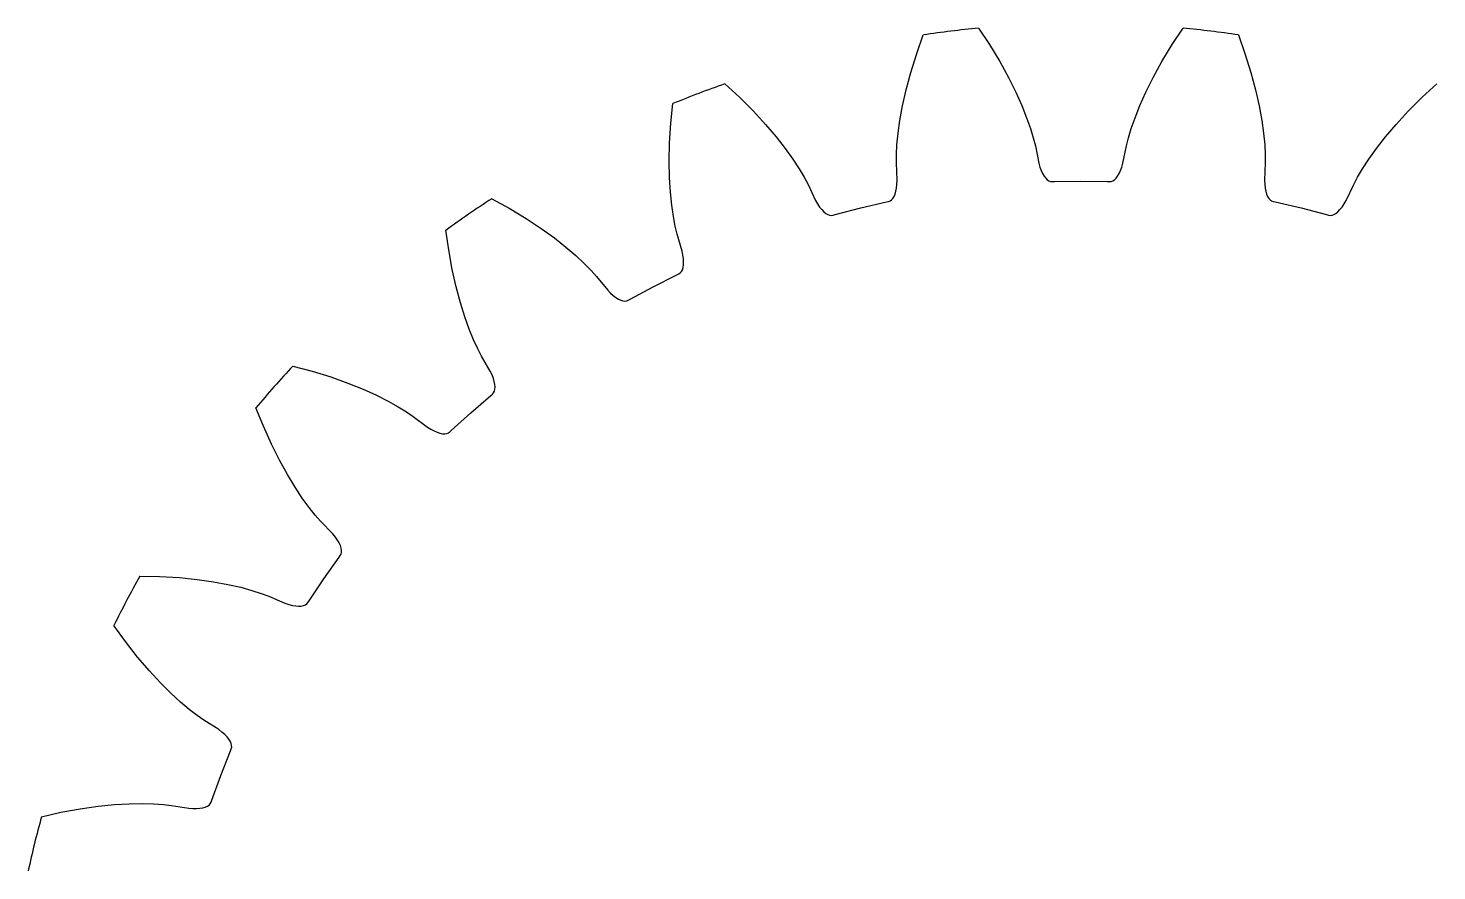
# Model space of a CAD drawing. Extents: x -14.2 to 34.3, y -14.1 to 14.1.
# Drawn here: x -13.83 to 4.68, y 3.03 to 14.1 of the extents above; entities that cross this region are included whole.
import ezdxf

# ---------------------------------------------------------------- set-up
doc = ezdxf.new("R2010")
doc.units = 0

msp = doc.modelspace()

# ---------------------------------------------------------------- linework, layer by layer
at = {"layer": 'layer1'}
for p, q in [((-1.343, 14.097), (-1.199, 13.881)), ((1.199, 13.881), (1.343, 14.097)), ((-2.157, 13.764), (-2.07, 14.009)), ((2.07, 14.009), (2.157, 13.764)), ((-2.235, 13.517), (-2.157, 13.764)), ((-1.199, 13.881), (-1.065, 13.659)), ((1.065, 13.659), (1.199, 13.881)), ((2.157, 13.764), (2.235, 13.517)), ((-2.297, 13.288), (-2.235, 13.517)), ((-1.065, 13.659), (-0.95, 13.451)), ((0.95, 13.451), (1.065, 13.659)), ((2.235, 13.517), (2.297, 13.288)), ((-4.678, 13.366), (-4.486, 13.19)), ((-0.95, 13.451), (-0.854, 13.258)), ((0.854, 13.258), (0.95, 13.451)), ((4.486, 13.19), (4.678, 13.366)), ((-4.486, 13.19), (-4.302, 13.007)), ((-2.344, 13.078), (-2.297, 13.288)), ((-0.854, 13.258), (-0.775, 13.082)), ((0.775, 13.082), (0.854, 13.258)), ((2.297, 13.288), (2.344, 13.078)), ((4.302, 13.007), (4.486, 13.19)), ((-5.389, 12.848), (-5.362, 13.107)), ((-4.302, 13.007), (-4.142, 12.833)), ((-2.378, 12.887), (-2.344, 13.078)), ((-0.775, 13.082), (-0.712, 12.922)), ((0.712, 12.922), (0.775, 13.082)), ((2.344, 13.078), (2.378, 12.887)), ((4.142, 12.833), (4.302, 13.007)), ((-5.405, 12.589), (-5.389, 12.848)), ((-4.142, 12.833), (-4.002, 12.669)), ((-2.401, 12.717), (-2.378, 12.887)), ((-0.712, 12.922), (-0.662, 12.78)), ((-0.662, 12.78), (-0.625, 12.657)), ((0.625, 12.657), (0.662, 12.78)), ((0.662, 12.78), (0.712, 12.922)), ((2.378, 12.887), (2.401, 12.717)), ((4.002, 12.669), (4.142, 12.833)), ((-5.41, 12.352), (-5.405, 12.589)), ((-4.002, 12.669), (-3.884, 12.516)), ((-2.416, 12.567), (-2.401, 12.717)), ((-0.625, 12.657), (-0.598, 12.553)), ((0.598, 12.553), (0.625, 12.657)), ((2.401, 12.717), (2.416, 12.567)), ((3.884, 12.516), (4.002, 12.669)), ((-3.884, 12.516), (-3.784, 12.376)), ((-2.424, 12.331), (-2.422, 12.439)), ((-2.422, 12.439), (-2.416, 12.567)), ((-0.598, 12.553), (-0.552, 12.326)), ((0.552, 12.326), (0.598, 12.553)), ((2.416, 12.567), (2.422, 12.439)), ((2.422, 12.439), (2.424, 12.331)), ((3.784, 12.376), (3.884, 12.516)), ((-5.405, 12.137), (-5.41, 12.352)), ((-3.784, 12.376), (-3.701, 12.25)), ((-3.701, 12.25), (-3.636, 12.14)), ((-2.414, 12.1), (-2.424, 12.331)), ((-0.552, 12.326), (-0.537, 12.274)), ((-0.537, 12.274), (-0.521, 12.229)), ((-0.521, 12.229), (-0.502, 12.189)), ((0.502, 12.189), (0.521, 12.229)), ((0.521, 12.229), (0.537, 12.274)), ((0.537, 12.274), (0.552, 12.326)), ((2.424, 12.331), (2.414, 12.1)), ((3.636, 12.14), (3.701, 12.25)), ((3.701, 12.25), (3.784, 12.376)), ((-5.393, 11.944), (-5.405, 12.137)), ((-3.636, 12.14), (-3.585, 12.045)), ((-3.585, 12.045), (-3.486, 11.836)), ((-2.421, 11.998), (-2.416, 12.046)), ((-2.416, 12.046), (-2.414, 12.1)), ((-0.502, 12.189), (-0.483, 12.156)), ((-0.483, 12.156), (-0.462, 12.129)), ((-0.462, 12.129), (-0.441, 12.108)), ((-0.441, 12.108), (-0.419, 12.093)), ((-0.419, 12.093), (-0.397, 12.085)), ((-0.397, 12.085), (-0.375, 12.082)), ((-0.375, 12.082), (-0.347, 12.083)), ((-0.347, 12.083), (0, 12.088)), ((0, 12.088), (0.347, 12.083)), ((0.347, 12.083), (0.375, 12.082)), ((0.375, 12.082), (0.397, 12.085)), ((0.397, 12.085), (0.419, 12.093)), ((0.419, 12.093), (0.441, 12.108)), ((0.441, 12.108), (0.462, 12.129)), ((0.462, 12.129), (0.483, 12.156)), ((0.483, 12.156), (0.502, 12.189)), ((2.414, 12.1), (2.416, 12.046)), ((2.416, 12.046), (2.421, 11.998)), ((3.486, 11.836), (3.585, 12.045)), ((3.585, 12.045), (3.636, 12.14)), ((-7.741, 11.858), (-7.513, 11.733)), ((-5.375, 11.773), (-5.393, 11.944)), ((-2.487, 11.842), (-2.469, 11.862)), ((-2.469, 11.862), (-2.454, 11.887)), ((-2.454, 11.887), (-2.44, 11.918)), ((-2.44, 11.918), (-2.429, 11.955)), ((-2.429, 11.955), (-2.421, 11.998)), ((2.421, 11.998), (2.429, 11.955)), ((2.429, 11.955), (2.44, 11.918)), ((2.44, 11.918), (2.454, 11.887)), ((2.454, 11.887), (2.469, 11.862)), ((2.469, 11.862), (2.487, 11.842)), ((-7.513, 11.733), (-7.29, 11.6)), ((-5.353, 11.624), (-5.375, 11.773)), ((-3.486, 11.836), (-3.459, 11.789)), ((-3.459, 11.789), (-3.432, 11.749)), ((-3.432, 11.749), (-3.405, 11.715)), ((-3.405, 11.715), (-3.378, 11.687)), ((-3.378, 11.687), (-3.352, 11.666)), ((-3.352, 11.666), (-3.326, 11.65)), ((-3.229, 11.649), (-2.893, 11.737)), ((-2.893, 11.737), (-2.555, 11.815)), ((-2.555, 11.815), (-2.528, 11.821)), ((-2.528, 11.821), (-2.507, 11.828)), ((-2.507, 11.828), (-2.487, 11.842)), ((2.487, 11.842), (2.507, 11.828)), ((2.507, 11.828), (2.528, 11.821)), ((2.528, 11.821), (2.555, 11.815)), ((2.555, 11.815), (2.893, 11.737)), ((2.893, 11.737), (3.229, 11.649)), ((3.326, 11.65), (3.352, 11.666)), ((3.352, 11.666), (3.378, 11.687)), ((3.378, 11.687), (3.405, 11.715)), ((3.405, 11.715), (3.432, 11.749)), ((3.432, 11.749), (3.459, 11.789)), ((3.459, 11.789), (3.486, 11.836)), ((-7.29, 11.6), (-7.093, 11.469)), ((-5.329, 11.497), (-5.353, 11.624)), ((-5.304, 11.393), (-5.329, 11.497)), ((-3.326, 11.65), (-3.301, 11.641)), ((-3.301, 11.641), (-3.277, 11.638)), ((-3.277, 11.638), (-3.255, 11.641)), ((-3.255, 11.641), (-3.229, 11.649)), ((3.229, 11.649), (3.255, 11.641)), ((3.255, 11.641), (3.277, 11.638)), ((3.277, 11.638), (3.301, 11.641)), ((3.301, 11.641), (3.326, 11.65)), ((-8.307, 11.185), (-8.343, 11.443)), ((-7.093, 11.469), (-6.918, 11.343)), ((-6.918, 11.343), (-6.766, 11.223)), ((-5.239, 11.171), (-5.304, 11.393)), ((-8.261, 10.93), (-8.307, 11.185)), ((-6.766, 11.223), (-6.635, 11.111)), ((-6.635, 11.111), (-6.525, 11.008)), ((-5.228, 11.118), (-5.239, 11.171)), ((-5.222, 11.07), (-5.228, 11.118)), ((-8.209, 10.699), (-8.261, 10.93)), ((-6.525, 11.008), (-6.435, 10.917)), ((-5.249, 10.903), (-5.236, 10.926)), ((-5.236, 10.926), (-5.227, 10.954)), ((-5.227, 10.954), (-5.222, 10.988)), ((-5.22, 11.027), (-5.222, 11.07)), ((-5.222, 10.988), (-5.22, 11.027)), ((-6.435, 10.917), (-6.363, 10.837)), ((-6.363, 10.837), (-6.217, 10.658)), ((-5.618, 10.703), (-5.308, 10.86)), ((-5.308, 10.86), (-5.283, 10.872)), ((-5.283, 10.872), (-5.264, 10.885)), ((-5.264, 10.885), (-5.249, 10.903)), ((-8.153, 10.49), (-8.209, 10.699)), ((-6.217, 10.658), (-6.18, 10.619)), ((-6.18, 10.619), (-6.144, 10.586)), ((-6.144, 10.586), (-6.11, 10.56)), ((-6.11, 10.56), (-6.077, 10.539)), ((-5.922, 10.538), (-5.618, 10.703)), ((-8.095, 10.306), (-8.153, 10.49)), ((-6.077, 10.539), (-6.046, 10.525)), ((-6.046, 10.525), (-6.017, 10.516)), ((-6.017, 10.516), (-5.991, 10.513)), ((-5.991, 10.513), (-5.967, 10.516)), ((-5.967, 10.516), (-5.947, 10.524)), ((-5.947, 10.524), (-5.922, 10.538)), ((-8.036, 10.144), (-8.095, 10.306)), ((-7.979, 10.005), (-8.036, 10.144)), ((-7.925, 9.888), (-7.979, 10.005)), ((-7.877, 9.792), (-7.925, 9.888)), ((-10.353, 9.661), (-10.102, 9.595)), ((-7.76, 9.592), (-7.877, 9.792)), ((-10.102, 9.595), (-9.854, 9.518)), ((-9.854, 9.518), (-9.631, 9.438)), ((-7.737, 9.544), (-7.76, 9.592)), ((-7.72, 9.499), (-7.737, 9.544)), ((-7.707, 9.457), (-7.72, 9.499)), ((-7.699, 9.419), (-7.707, 9.457)), ((-9.631, 9.438), (-9.431, 9.358)), ((-9.431, 9.358), (-9.255, 9.278)), ((-9.255, 9.278), (-9.102, 9.2)), ((-8.016, 9.048), (-7.753, 9.274)), ((-7.753, 9.274), (-7.732, 9.292)), ((-7.732, 9.292), (-7.716, 9.309)), ((-7.716, 9.309), (-7.705, 9.33)), ((-7.705, 9.33), (-7.699, 9.355)), ((-7.697, 9.385), (-7.699, 9.419)), ((-7.699, 9.355), (-7.697, 9.385)), ((-10.742, 8.872), (-10.839, 9.113)), ((-9.102, 9.2), (-8.97, 9.127)), ((-8.97, 9.127), (-8.861, 9.06)), ((-8.861, 9.06), (-8.772, 8.999)), ((-8.772, 8.999), (-8.587, 8.86)), ((-8.272, 8.814), (-8.016, 9.048)), ((-10.636, 8.635), (-10.742, 8.872)), ((-8.587, 8.86), (-8.542, 8.831)), ((-8.542, 8.831), (-8.499, 8.808)), ((-8.499, 8.808), (-8.459, 8.791)), ((-8.459, 8.791), (-8.422, 8.779)), ((-8.422, 8.779), (-8.389, 8.772)), ((-8.389, 8.772), (-8.359, 8.77)), ((-8.359, 8.77), (-8.333, 8.774)), ((-8.333, 8.774), (-8.311, 8.782)), ((-8.311, 8.782), (-8.292, 8.795)), ((-8.292, 8.795), (-8.272, 8.814)), ((-10.531, 8.423), (-10.636, 8.635)), ((-10.426, 8.235), (-10.531, 8.423)), ((-10.326, 8.07), (-10.426, 8.235)), ((-10.23, 7.926), (-10.326, 8.07)), ((-10.142, 7.805), (-10.23, 7.926)), ((-10.062, 7.704), (-10.142, 7.805)), ((-9.991, 7.623), (-10.062, 7.704)), ((-9.831, 7.456), (-9.991, 7.623)), ((-9.796, 7.415), (-9.831, 7.456)), ((-9.768, 7.375), (-9.796, 7.415)), ((-9.746, 7.338), (-9.768, 7.375)), ((-9.73, 7.303), (-9.746, 7.338)), ((-9.719, 7.271), (-9.73, 7.303)), ((-9.714, 7.241), (-9.719, 7.271)), ((-9.714, 7.215), (-9.714, 7.241)), ((-9.948, 6.867), (-9.747, 7.149)), ((-9.747, 7.149), (-9.731, 7.172)), ((-9.731, 7.172), (-9.72, 7.191)), ((-9.72, 7.191), (-9.714, 7.215)), ((-12.365, 6.903), (-12.105, 6.898)), ((-12.105, 6.898), (-11.846, 6.883)), ((-11.846, 6.883), (-11.61, 6.859)), ((-11.61, 6.859), (-11.397, 6.829)), ((-10.141, 6.578), (-9.948, 6.867)), ((-11.397, 6.829), (-11.207, 6.793)), ((-11.207, 6.793), (-11.039, 6.755)), ((-11.039, 6.755), (-10.894, 6.715)), ((-10.894, 6.715), (-10.771, 6.676)), ((-10.771, 6.676), (-10.67, 6.639)), ((-10.67, 6.639), (-10.458, 6.548)), ((-10.458, 6.548), (-10.407, 6.53)), ((-10.407, 6.53), (-10.36, 6.518)), ((-10.36, 6.518), (-10.317, 6.511)), ((-10.317, 6.511), (-10.279, 6.508)), ((-10.279, 6.508), (-10.245, 6.509)), ((-10.245, 6.509), (-10.215, 6.515)), ((-10.215, 6.515), (-10.19, 6.525)), ((-10.19, 6.525), (-10.171, 6.538)), ((-10.171, 6.538), (-10.156, 6.555)), ((-10.156, 6.555), (-10.141, 6.578)), ((-12.553, 6.044), (-12.705, 6.255)), ((-12.394, 5.839), (-12.553, 6.044)), ((-12.24, 5.658), (-12.394, 5.839)), ((-12.094, 5.5), (-12.24, 5.658)), ((-11.957, 5.364), (-12.094, 5.5)), ((-11.83, 5.248), (-11.957, 5.364)), ((-11.715, 5.151), (-11.83, 5.248)), ((-11.613, 5.072), (-11.715, 5.151)), ((-11.525, 5.01), (-11.613, 5.072)), ((-11.329, 4.887), (-11.525, 5.01)), ((-11.286, 4.855), (-11.329, 4.887)), ((-11.25, 4.823), (-11.286, 4.855)), ((-11.219, 4.792), (-11.25, 4.823)), ((-11.195, 4.762), (-11.219, 4.792)), ((-11.177, 4.733), (-11.195, 4.762)), ((-11.165, 4.706), (-11.177, 4.733)), ((-11.175, 4.609), (-11.164, 4.635)), ((-11.159, 4.68), (-11.165, 4.706)), ((-11.164, 4.635), (-11.158, 4.656)), ((-11.158, 4.656), (-11.159, 4.68)), ((-11.302, 4.286), (-11.175, 4.609)), ((-11.421, 3.96), (-11.302, 4.286)), ((-12.914, 3.881), (-12.7, 3.903)), ((-12.7, 3.903), (-12.507, 3.914)), ((-12.507, 3.914), (-12.335, 3.917)), ((-12.335, 3.917), (-12.184, 3.913)), ((-12.184, 3.913), (-12.056, 3.904)), ((-12.056, 3.904), (-11.949, 3.892)), ((-11.949, 3.892), (-11.721, 3.855)), ((-11.477, 3.881), (-11.456, 3.896)), ((-11.456, 3.896), (-11.44, 3.914)), ((-11.44, 3.914), (-11.43, 3.934)), ((-11.43, 3.934), (-11.421, 3.96)), ((-13.657, 3.743), (-13.404, 3.801)), ((-13.404, 3.801), (-13.149, 3.848)), ((-13.149, 3.848), (-12.914, 3.881)), ((-11.721, 3.855), (-11.667, 3.85)), ((-11.667, 3.85), (-11.619, 3.85)), ((-11.619, 3.85), (-11.575, 3.853)), ((-11.575, 3.853), (-11.537, 3.859)), ((-11.537, 3.859), (-11.505, 3.869)), ((-11.505, 3.869), (-11.477, 3.881))]:
    msp.add_line(p, q, dxfattribs=at)
for start, end in [(95.4424, 98.4037), (81.5963, 84.5576), (109.2886, 112.2499), (123.1347, 126.096), (136.9809, 139.9422), (150.827, 153.7884), (164.6732, 167.6345)]:
    msp.add_arc((0, 0), 14.161, start, end, dxfattribs=at)
at = {"layer": 'layer3'}
for p, q in [((-1.343, 14.097), (-1.199, 13.881)), ((1.199, 13.881), (1.343, 14.097)), ((-2.157, 13.764), (-2.07, 14.009)), ((2.07, 14.009), (2.157, 13.764)), ((-2.235, 13.517), (-2.157, 13.764)), ((-1.199, 13.881), (-1.065, 13.659)), ((1.065, 13.659), (1.199, 13.881)), ((2.157, 13.764), (2.235, 13.517)), ((-2.297, 13.288), (-2.235, 13.517)), ((-1.065, 13.659), (-0.95, 13.451)), ((0.95, 13.451), (1.065, 13.659)), ((2.235, 13.517), (2.297, 13.288)), ((-4.678, 13.366), (-4.486, 13.19)), ((-0.95, 13.451), (-0.854, 13.258)), ((0.854, 13.258), (0.95, 13.451)), ((4.486, 13.19), (4.678, 13.366)), ((-4.486, 13.19), (-4.302, 13.007)), ((-2.344, 13.078), (-2.297, 13.288)), ((-0.854, 13.258), (-0.775, 13.082)), ((0.775, 13.082), (0.854, 13.258)), ((2.297, 13.288), (2.344, 13.078)), ((4.302, 13.007), (4.486, 13.19)), ((-5.389, 12.848), (-5.362, 13.107)), ((-4.302, 13.007), (-4.142, 12.833)), ((-2.378, 12.887), (-2.344, 13.078)), ((-0.775, 13.082), (-0.712, 12.922)), ((0.712, 12.922), (0.775, 13.082)), ((2.344, 13.078), (2.378, 12.887)), ((4.142, 12.833), (4.302, 13.007)), ((-5.405, 12.589), (-5.389, 12.848)), ((-4.142, 12.833), (-4.002, 12.669)), ((-2.401, 12.717), (-2.378, 12.887)), ((-0.712, 12.922), (-0.662, 12.78)), ((-0.662, 12.78), (-0.625, 12.657)), ((0.625, 12.657), (0.662, 12.78)), ((0.662, 12.78), (0.712, 12.922)), ((2.378, 12.887), (2.401, 12.717)), ((4.002, 12.669), (4.142, 12.833)), ((-5.41, 12.352), (-5.405, 12.589)), ((-4.002, 12.669), (-3.884, 12.516)), ((-2.416, 12.567), (-2.401, 12.717)), ((-0.625, 12.657), (-0.598, 12.553)), ((0.598, 12.553), (0.625, 12.657)), ((2.401, 12.717), (2.416, 12.567)), ((3.884, 12.516), (4.002, 12.669)), ((-3.884, 12.516), (-3.784, 12.376)), ((-2.424, 12.331), (-2.422, 12.439)), ((-2.422, 12.439), (-2.416, 12.567)), ((-0.598, 12.553), (-0.552, 12.326)), ((0.552, 12.326), (0.598, 12.553)), ((2.416, 12.567), (2.422, 12.439)), ((2.422, 12.439), (2.424, 12.331)), ((3.784, 12.376), (3.884, 12.516)), ((-5.405, 12.137), (-5.41, 12.352)), ((-3.784, 12.376), (-3.701, 12.25)), ((-3.701, 12.25), (-3.636, 12.14)), ((-2.414, 12.1), (-2.424, 12.331)), ((-0.552, 12.326), (-0.537, 12.274)), ((-0.537, 12.274), (-0.521, 12.229)), ((-0.521, 12.229), (-0.502, 12.189)), ((0.502, 12.189), (0.521, 12.229)), ((0.521, 12.229), (0.537, 12.274)), ((0.537, 12.274), (0.552, 12.326)), ((2.424, 12.331), (2.414, 12.1)), ((3.636, 12.14), (3.701, 12.25)), ((3.701, 12.25), (3.784, 12.376)), ((-5.393, 11.944), (-5.405, 12.137)), ((-3.636, 12.14), (-3.585, 12.045)), ((-3.585, 12.045), (-3.486, 11.836)), ((-2.421, 11.998), (-2.416, 12.046)), ((-2.416, 12.046), (-2.414, 12.1)), ((-0.502, 12.189), (-0.483, 12.156)), ((-0.483, 12.156), (-0.462, 12.129)), ((-0.462, 12.129), (-0.441, 12.108)), ((-0.441, 12.108), (-0.419, 12.093)), ((-0.419, 12.093), (-0.397, 12.085)), ((-0.397, 12.085), (-0.375, 12.082)), ((-0.375, 12.082), (-0.347, 12.083)), ((-0.347, 12.083), (0, 12.088)), ((0, 12.088), (0.347, 12.083)), ((0.347, 12.083), (0.375, 12.082)), ((0.375, 12.082), (0.397, 12.085)), ((0.397, 12.085), (0.419, 12.093)), ((0.419, 12.093), (0.441, 12.108)), ((0.441, 12.108), (0.462, 12.129)), ((0.462, 12.129), (0.483, 12.156)), ((0.483, 12.156), (0.502, 12.189)), ((2.414, 12.1), (2.416, 12.046)), ((2.416, 12.046), (2.421, 11.998)), ((3.486, 11.836), (3.585, 12.045)), ((3.585, 12.045), (3.636, 12.14)), ((-7.741, 11.858), (-7.513, 11.733)), ((-5.375, 11.773), (-5.393, 11.944)), ((-2.487, 11.842), (-2.469, 11.862)), ((-2.469, 11.862), (-2.454, 11.887)), ((-2.454, 11.887), (-2.44, 11.918)), ((-2.44, 11.918), (-2.429, 11.955)), ((-2.429, 11.955), (-2.421, 11.998)), ((2.421, 11.998), (2.429, 11.955)), ((2.429, 11.955), (2.44, 11.918)), ((2.44, 11.918), (2.454, 11.887)), ((2.454, 11.887), (2.469, 11.862)), ((2.469, 11.862), (2.487, 11.842)), ((-7.513, 11.733), (-7.29, 11.6)), ((-5.353, 11.624), (-5.375, 11.773)), ((-3.486, 11.836), (-3.459, 11.789)), ((-3.459, 11.789), (-3.432, 11.749)), ((-3.432, 11.749), (-3.405, 11.715)), ((-3.405, 11.715), (-3.378, 11.687)), ((-3.378, 11.687), (-3.352, 11.666)), ((-3.352, 11.666), (-3.326, 11.65)), ((-3.229, 11.649), (-2.893, 11.737)), ((-2.893, 11.737), (-2.555, 11.815)), ((-2.555, 11.815), (-2.528, 11.821)), ((-2.528, 11.821), (-2.507, 11.828)), ((-2.507, 11.828), (-2.487, 11.842)), ((2.487, 11.842), (2.507, 11.828)), ((2.507, 11.828), (2.528, 11.821)), ((2.528, 11.821), (2.555, 11.815)), ((2.555, 11.815), (2.893, 11.737)), ((2.893, 11.737), (3.229, 11.649)), ((3.326, 11.65), (3.352, 11.666)), ((3.352, 11.666), (3.378, 11.687)), ((3.378, 11.687), (3.405, 11.715)), ((3.405, 11.715), (3.432, 11.749)), ((3.432, 11.749), (3.459, 11.789)), ((3.459, 11.789), (3.486, 11.836)), ((-7.29, 11.6), (-7.093, 11.469)), ((-5.329, 11.497), (-5.353, 11.624)), ((-5.304, 11.393), (-5.329, 11.497)), ((-3.326, 11.65), (-3.301, 11.641)), ((-3.301, 11.641), (-3.277, 11.638)), ((-3.277, 11.638), (-3.255, 11.641)), ((-3.255, 11.641), (-3.229, 11.649)), ((3.229, 11.649), (3.255, 11.641)), ((3.255, 11.641), (3.277, 11.638)), ((3.277, 11.638), (3.301, 11.641)), ((3.301, 11.641), (3.326, 11.65)), ((-8.307, 11.185), (-8.343, 11.443)), ((-7.093, 11.469), (-6.918, 11.343)), ((-6.918, 11.343), (-6.766, 11.223)), ((-5.239, 11.171), (-5.304, 11.393)), ((-8.261, 10.93), (-8.307, 11.185)), ((-6.766, 11.223), (-6.635, 11.111)), ((-6.635, 11.111), (-6.525, 11.008)), ((-5.228, 11.118), (-5.239, 11.171)), ((-5.222, 11.07), (-5.228, 11.118)), ((-8.209, 10.699), (-8.261, 10.93)), ((-6.525, 11.008), (-6.435, 10.917)), ((-5.249, 10.903), (-5.236, 10.926)), ((-5.236, 10.926), (-5.227, 10.954)), ((-5.227, 10.954), (-5.222, 10.988)), ((-5.22, 11.027), (-5.222, 11.07)), ((-5.222, 10.988), (-5.22, 11.027)), ((-6.435, 10.917), (-6.363, 10.837)), ((-6.363, 10.837), (-6.217, 10.658)), ((-5.618, 10.703), (-5.308, 10.86)), ((-5.308, 10.86), (-5.283, 10.872)), ((-5.283, 10.872), (-5.264, 10.885)), ((-5.264, 10.885), (-5.249, 10.903)), ((-8.153, 10.49), (-8.209, 10.699)), ((-6.217, 10.658), (-6.18, 10.619)), ((-6.18, 10.619), (-6.144, 10.586)), ((-6.144, 10.586), (-6.11, 10.56)), ((-6.11, 10.56), (-6.077, 10.539)), ((-5.922, 10.538), (-5.618, 10.703)), ((-8.095, 10.306), (-8.153, 10.49)), ((-6.077, 10.539), (-6.046, 10.525)), ((-6.046, 10.525), (-6.017, 10.516)), ((-6.017, 10.516), (-5.991, 10.513)), ((-5.991, 10.513), (-5.967, 10.516)), ((-5.967, 10.516), (-5.947, 10.524)), ((-5.947, 10.524), (-5.922, 10.538)), ((-8.036, 10.144), (-8.095, 10.306)), ((-7.979, 10.005), (-8.036, 10.144)), ((-7.925, 9.888), (-7.979, 10.005)), ((-7.877, 9.792), (-7.925, 9.888)), ((-10.353, 9.661), (-10.102, 9.595)), ((-7.76, 9.592), (-7.877, 9.792)), ((-10.102, 9.595), (-9.854, 9.518)), ((-9.854, 9.518), (-9.631, 9.438)), ((-7.737, 9.544), (-7.76, 9.592)), ((-7.72, 9.499), (-7.737, 9.544)), ((-7.707, 9.457), (-7.72, 9.499)), ((-7.699, 9.419), (-7.707, 9.457)), ((-9.631, 9.438), (-9.431, 9.358)), ((-9.431, 9.358), (-9.255, 9.278)), ((-9.255, 9.278), (-9.102, 9.2)), ((-8.016, 9.048), (-7.753, 9.274)), ((-7.753, 9.274), (-7.732, 9.292)), ((-7.732, 9.292), (-7.716, 9.309)), ((-7.716, 9.309), (-7.705, 9.33)), ((-7.705, 9.33), (-7.699, 9.355)), ((-7.697, 9.385), (-7.699, 9.419)), ((-7.699, 9.355), (-7.697, 9.385)), ((-10.742, 8.872), (-10.839, 9.113)), ((-9.102, 9.2), (-8.97, 9.127)), ((-8.97, 9.127), (-8.861, 9.06)), ((-8.861, 9.06), (-8.772, 8.999)), ((-8.772, 8.999), (-8.587, 8.86)), ((-8.272, 8.814), (-8.016, 9.048)), ((-10.636, 8.635), (-10.742, 8.872)), ((-8.587, 8.86), (-8.542, 8.831)), ((-8.542, 8.831), (-8.499, 8.808)), ((-8.499, 8.808), (-8.459, 8.791)), ((-8.459, 8.791), (-8.422, 8.779)), ((-8.422, 8.779), (-8.389, 8.772)), ((-8.389, 8.772), (-8.359, 8.77)), ((-8.359, 8.77), (-8.333, 8.774)), ((-8.333, 8.774), (-8.311, 8.782)), ((-8.311, 8.782), (-8.292, 8.795)), ((-8.292, 8.795), (-8.272, 8.814)), ((-10.531, 8.423), (-10.636, 8.635)), ((-10.426, 8.235), (-10.531, 8.423)), ((-10.326, 8.07), (-10.426, 8.235)), ((-10.23, 7.926), (-10.326, 8.07)), ((-10.142, 7.805), (-10.23, 7.926)), ((-10.062, 7.704), (-10.142, 7.805)), ((-9.991, 7.623), (-10.062, 7.704)), ((-9.831, 7.456), (-9.991, 7.623)), ((-9.796, 7.415), (-9.831, 7.456)), ((-9.768, 7.375), (-9.796, 7.415)), ((-9.746, 7.338), (-9.768, 7.375)), ((-9.73, 7.303), (-9.746, 7.338)), ((-9.719, 7.271), (-9.73, 7.303)), ((-9.714, 7.241), (-9.719, 7.271)), ((-9.714, 7.215), (-9.714, 7.241)), ((-9.948, 6.867), (-9.747, 7.149)), ((-9.747, 7.149), (-9.731, 7.172)), ((-9.731, 7.172), (-9.72, 7.191)), ((-9.72, 7.191), (-9.714, 7.215)), ((-12.365, 6.903), (-12.105, 6.898)), ((-12.105, 6.898), (-11.846, 6.883)), ((-11.846, 6.883), (-11.61, 6.859)), ((-11.61, 6.859), (-11.397, 6.829)), ((-10.141, 6.578), (-9.948, 6.867)), ((-11.397, 6.829), (-11.207, 6.793)), ((-11.207, 6.793), (-11.039, 6.755)), ((-11.039, 6.755), (-10.894, 6.715)), ((-10.894, 6.715), (-10.771, 6.676)), ((-10.771, 6.676), (-10.67, 6.639)), ((-10.67, 6.639), (-10.458, 6.548)), ((-10.458, 6.548), (-10.407, 6.53)), ((-10.407, 6.53), (-10.36, 6.518)), ((-10.36, 6.518), (-10.317, 6.511)), ((-10.317, 6.511), (-10.279, 6.508)), ((-10.279, 6.508), (-10.245, 6.509)), ((-10.245, 6.509), (-10.215, 6.515)), ((-10.215, 6.515), (-10.19, 6.525)), ((-10.19, 6.525), (-10.171, 6.538)), ((-10.171, 6.538), (-10.156, 6.555)), ((-10.156, 6.555), (-10.141, 6.578)), ((-12.553, 6.044), (-12.705, 6.255)), ((-12.394, 5.839), (-12.553, 6.044)), ((-12.24, 5.658), (-12.394, 5.839)), ((-12.094, 5.5), (-12.24, 5.658)), ((-11.957, 5.364), (-12.094, 5.5)), ((-11.83, 5.248), (-11.957, 5.364)), ((-11.715, 5.151), (-11.83, 5.248)), ((-11.613, 5.072), (-11.715, 5.151)), ((-11.525, 5.01), (-11.613, 5.072)), ((-11.329, 4.887), (-11.525, 5.01)), ((-11.286, 4.855), (-11.329, 4.887)), ((-11.25, 4.823), (-11.286, 4.855)), ((-11.219, 4.792), (-11.25, 4.823)), ((-11.195, 4.762), (-11.219, 4.792)), ((-11.177, 4.733), (-11.195, 4.762)), ((-11.165, 4.706), (-11.177, 4.733)), ((-11.175, 4.609), (-11.164, 4.635)), ((-11.159, 4.68), (-11.165, 4.706)), ((-11.164, 4.635), (-11.158, 4.656)), ((-11.158, 4.656), (-11.159, 4.68)), ((-11.302, 4.286), (-11.175, 4.609)), ((-11.421, 3.96), (-11.302, 4.286)), ((-12.914, 3.881), (-12.7, 3.903)), ((-12.7, 3.903), (-12.507, 3.914)), ((-12.507, 3.914), (-12.335, 3.917)), ((-12.335, 3.917), (-12.184, 3.913)), ((-12.184, 3.913), (-12.056, 3.904)), ((-12.056, 3.904), (-11.949, 3.892)), ((-11.949, 3.892), (-11.721, 3.855)), ((-11.477, 3.881), (-11.456, 3.896)), ((-11.456, 3.896), (-11.44, 3.914)), ((-11.44, 3.914), (-11.43, 3.934)), ((-11.43, 3.934), (-11.421, 3.96)), ((-13.657, 3.743), (-13.404, 3.801)), ((-13.404, 3.801), (-13.149, 3.848)), ((-13.149, 3.848), (-12.914, 3.881)), ((-11.721, 3.855), (-11.667, 3.85)), ((-11.667, 3.85), (-11.619, 3.85)), ((-11.619, 3.85), (-11.575, 3.853)), ((-11.575, 3.853), (-11.537, 3.859)), ((-11.537, 3.859), (-11.505, 3.869)), ((-11.505, 3.869), (-11.477, 3.881))]:
    msp.add_line(p, q, dxfattribs=at)
for start, end in [(95.4424, 98.4037), (81.5963, 84.5576), (109.2886, 112.2499), (123.1347, 126.096), (136.9809, 139.9422), (150.827, 153.7884), (164.6732, 167.6345)]:
    msp.add_arc((0, 0), 14.161, start, end, dxfattribs=at)

doc.saveas('drawing.dxf')
